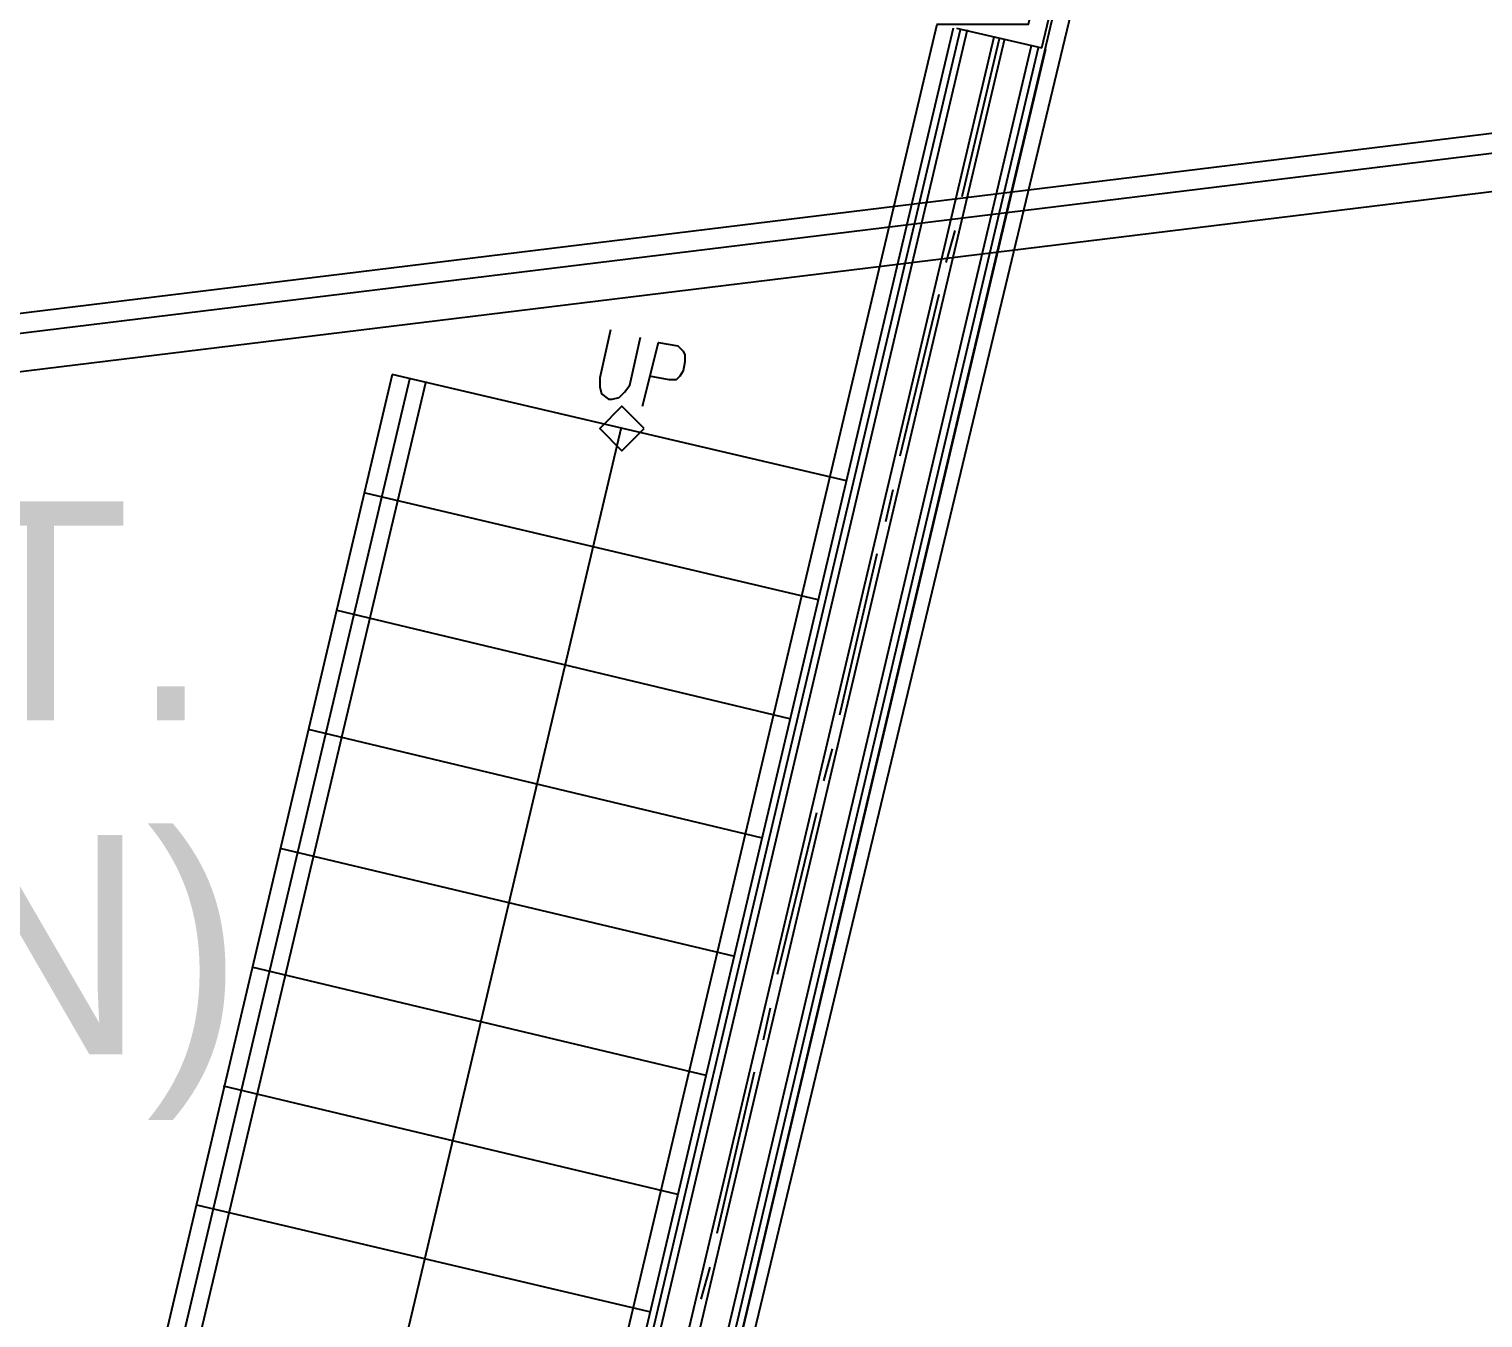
# Model space of a CAD drawing. Header units: feet. Extents: x -84 to 198, y -22 to 181.
# Drawn here: x 83.18 to 94.1, y 139.38 to 149.06 of the extents above; entities that cross this region are included whole.
import ezdxf
from ezdxf.enums import TextEntityAlignment as Align

# ---------------------------------------------------------------- set-up
doc = ezdxf.new("R2010")
doc.units = ezdxf.units.FT
for name, color, linetype in [('A-AREA-UNIDAD', 30, 'CONTINUOUS'), ('A-LINEA', 7, 'CONTINUOUS'), ('A-TEXTO-PDF', 3, 'CONTINUOUS')]:
    doc.layers.add(name, color=color, linetype=linetype)

msp = doc.modelspace()

# ---------------------------------------------------------------- linework, layer by layer
at = {"layer": 'A-AREA-UNIDAD'}
for points in [[(46.88, 133.8489), (48.032, 133.9733), (49.808, 133.5289), (49.92, 133.7422), (50.912, 133.7422), (52.128, 133.4222), (52.88, 133.4222), (52.992, 132.7644), (73.152, 128.0178), (73.952, 131.4489), (75.44, 131.3778), (76.24, 132.6933), (77.248, 132.6933), (78.592, 130.6133), (79.328, 133.5289), (80.672, 133.5822), (86.032, 132.3378), (90, 149.1022), (90.688, 149.1022), (91.92, 154.2933), (91.68, 154.4533), (91.68, 155.5378), (92.672, 159.8222), (101.44, 159.3422)], [(99.072, 159.2889), (93.248, 159.5378), (92.128, 154.8978), (92, 153.3333), (88.352, 138.1333), (90.72, 137.4933), (90.72, 135.9289), (91.008, 135.1289), (92.96, 136.3733), (93.968, 136.3378), (93.968, 135.2178), (92.64, 129.7778), (94.08, 129.4044), (95.328, 129.5289)]]:
    msp.add_lwpolyline(points, dxfattribs=at)
at = {"layer": 'A-LINEA'}
for p, q in [((90.7867, 148.9244), (92.0933, 154.4311)), ((91.8667, 153.3911), (86.04, 128.7244)), ((128.4377, 152.4797), (36.6895, 141.2395)), ((128.4377, 152.4797), (36.6895, 141.2395)), ((128.373, 152.3212), (36.7876, 141.1026)), ((128.2383, 152.0163), (36.9919, 140.8393)), ((90.12, 149.0711), (86.2533, 132.6844)), ((90.12, 149.0711), (86.2533, 132.6844)), ((90.1467, 149.0711), (90.7867, 148.9244)), ((90.1733, 149.0578), (85.4, 128.8711)), ((90.1733, 149.0578), (85.4, 128.8711)), ((90.2267, 149.0578), (85.4533, 128.8578)), ((90.2267, 149.0578), (85.4533, 128.8578)), ((90.4267, 149.0044), (85.6533, 128.8044)), ((90.4267, 149.0044), (85.6533, 128.8044)), ((90.5067, 148.9911), (85.7333, 128.7911)), ((90.5067, 148.9911), (85.7333, 128.7911)), ((90.4667, 148.9911), (90.1867, 147.8044)), ((90.4667, 148.9911), (90.1867, 147.8044)), ((90.7067, 148.9378), (85.9333, 128.7378)), ((90.7067, 148.9378), (85.9333, 128.7378)), ((90.76, 148.9244), (85.9867, 128.7378)), ((90.76, 148.9244), (85.9867, 128.7378)), ((90.8133, 148.9111), (86.04, 128.7244)), ((90.1333, 147.5511), (90.0667, 147.3111)), ((90.1333, 147.5511), (90.0667, 147.3111)), ((90.0133, 147.0711), (89.72, 145.8578)), ((90.0133, 147.0711), (89.72, 145.8578)), ((85.9067, 146.4711), (83.2667, 135.2711)), ((86.04, 146.4444), (83.3867, 135.2444)), ((89.32, 145.6711), (85.9067, 146.4711)), ((86.16, 146.4178), (83.5067, 135.2178)), ((87.6267, 146.0711), (85.3067, 136.2578)), ((89.1067, 144.7778), (85.7067, 145.5778)), ((89.6667, 145.6044), (89.6133, 145.3644)), ((89.6667, 145.6044), (89.6133, 145.3644)), ((89.5467, 145.1244), (89.2667, 143.9111)), ((89.5467, 145.1244), (89.2667, 143.9111)), ((88.8933, 143.8844), (85.4933, 144.6978)), ((88.68, 142.9911), (85.28, 143.8044)), ((89.2133, 143.6578), (89.1467, 143.4178)), ((89.2133, 143.6578), (89.1467, 143.4178)), ((89.0933, 143.1778), (88.8, 141.9644)), ((89.0933, 143.1778), (88.8, 141.9644)), ((88.48, 142.0978), (85.0667, 142.9111)), ((88.2667, 141.2044), (84.8533, 142.0178)), ((88.7467, 141.7111), (88.6933, 141.4711)), ((88.7467, 141.7111), (88.6933, 141.4711)), ((88.6267, 141.2311), (88.3467, 140.0178)), ((88.6267, 141.2311), (88.3467, 140.0178)), ((88.0533, 140.3111), (84.64, 141.1244)), ((87.84, 139.4311), (84.44, 140.2311)), ((88.2933, 139.7644), (88.2267, 139.5244)), ((88.2933, 139.7644), (88.2267, 139.5244))]:
    msp.add_line(p, q, dxfattribs=at)
for points in [[(87.5467, 146.8044), (87.4667, 146.4444), (87.4667, 146.3778), (87.48, 146.3244), (87.5333, 146.2844), (87.56, 146.2844), (87.6133, 146.2978), (87.6533, 146.3378), (87.6933, 146.3911), (87.7733, 146.7511)], [(87.7867, 146.2311), (87.9067, 146.7111), (88.0533, 146.6844), (88.0933, 146.6444), (88.1067, 146.6178), (88.1067, 146.5644), (88.0933, 146.4978), (88.0667, 146.4578), (88.04, 146.4311), (87.9867, 146.4311), (87.84, 146.4578)], [(87.8, 146.0644), (87.6333, 146.2311), (87.4667, 146.0644), (87.6333, 145.8978), (87.8, 146.0644)]]:
    msp.add_lwpolyline(points, dxfattribs=at)

# ---------------------------------------------------------------- texts
at = {"layer": 'A-TEXTO-PDF'}
for s, p in [('FT.', (82.9002, 143.8718)), ('DEN)', (82.1017, 141.3652))]:
    msp.add_text(s, height=1.646, dxfattribs=at).set_placement(p, align=Align.CENTER)

doc.saveas('drawing.dxf')
